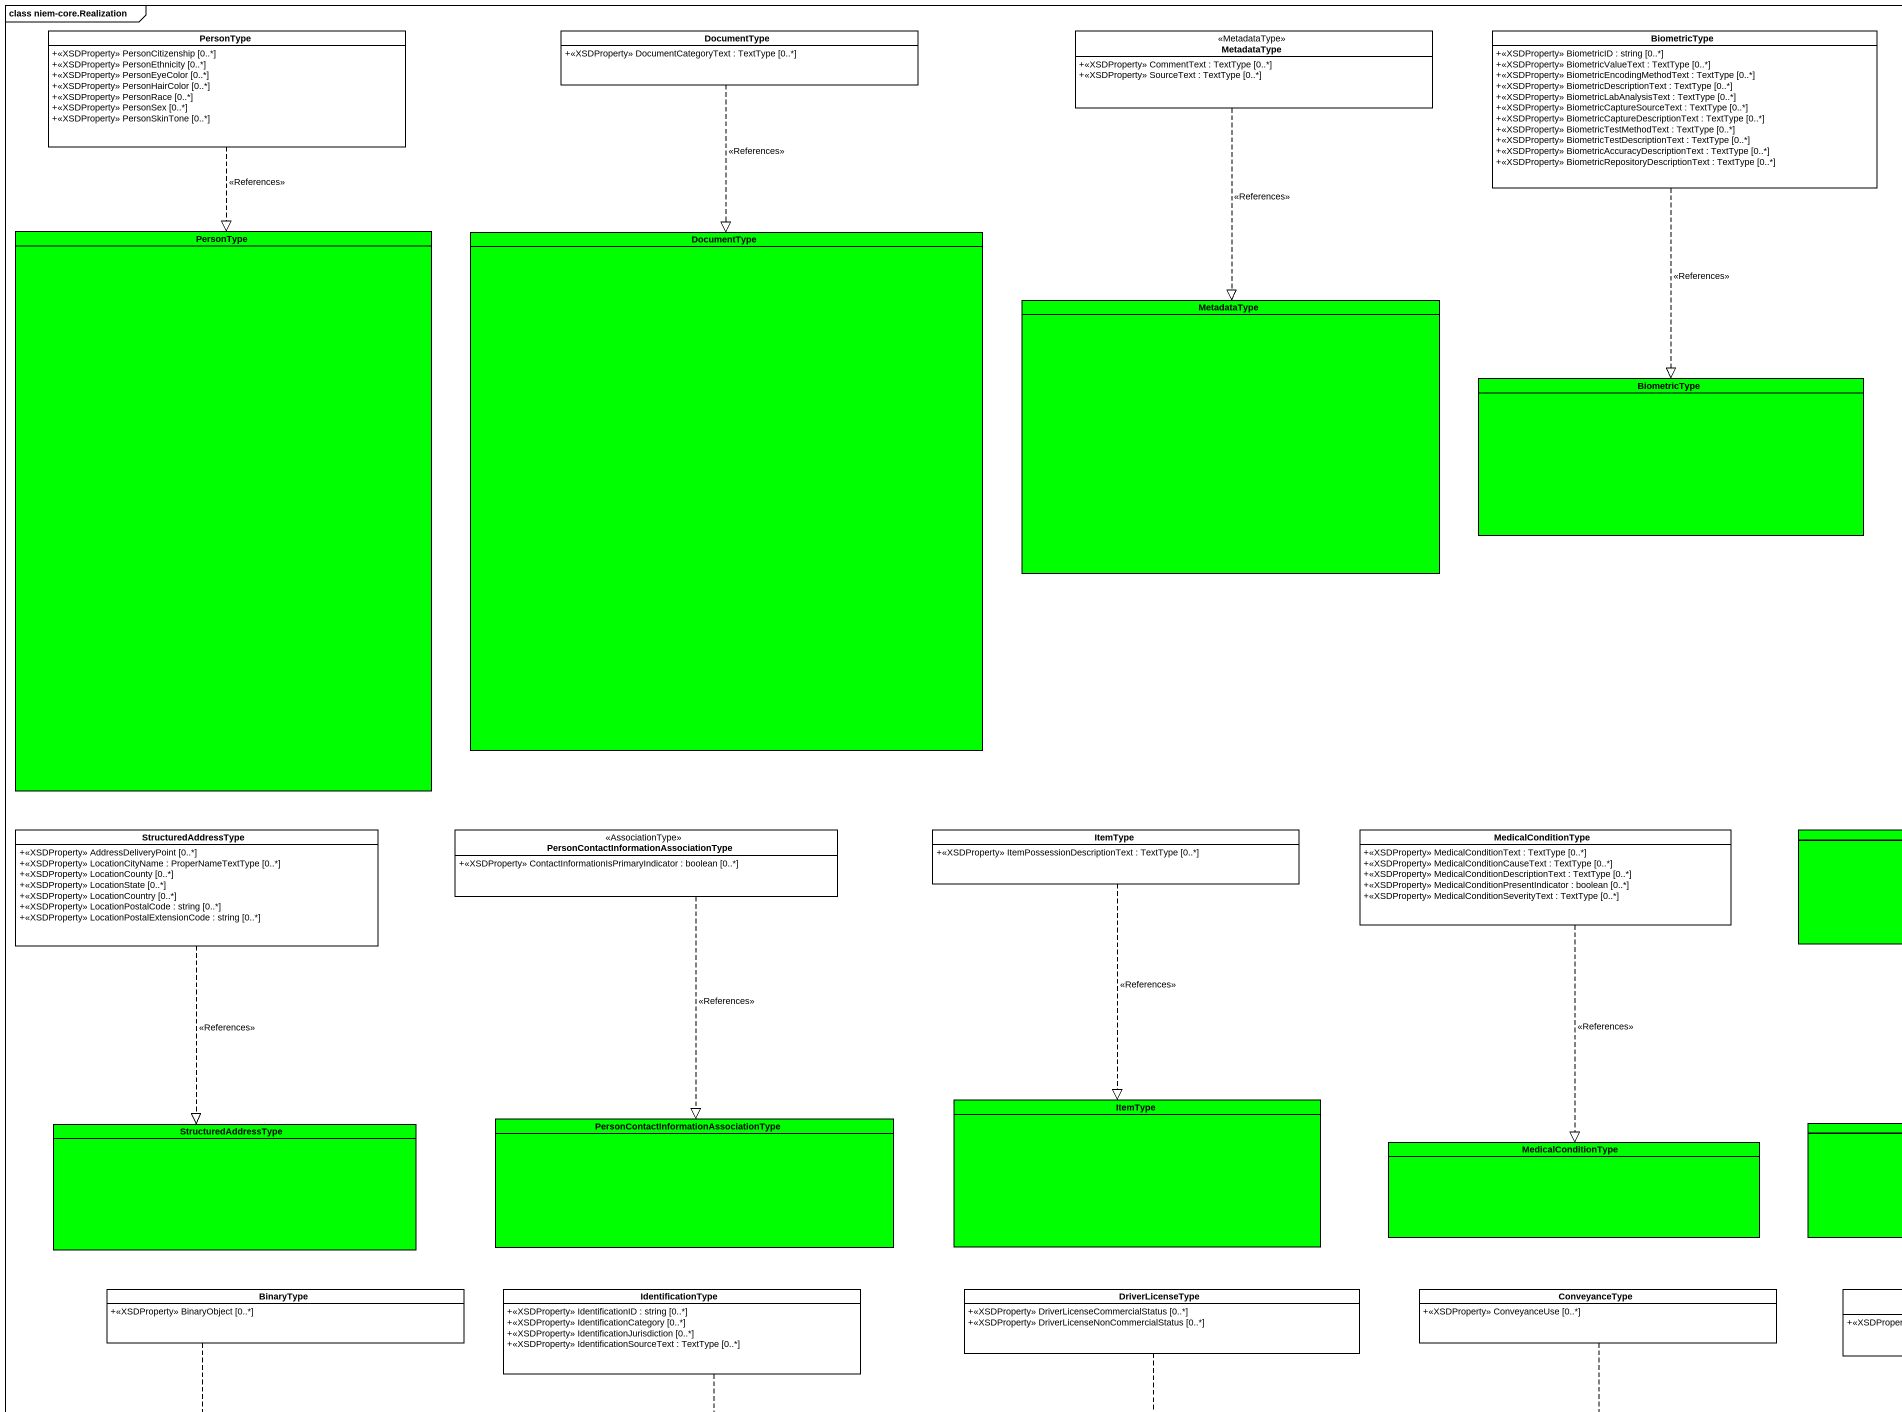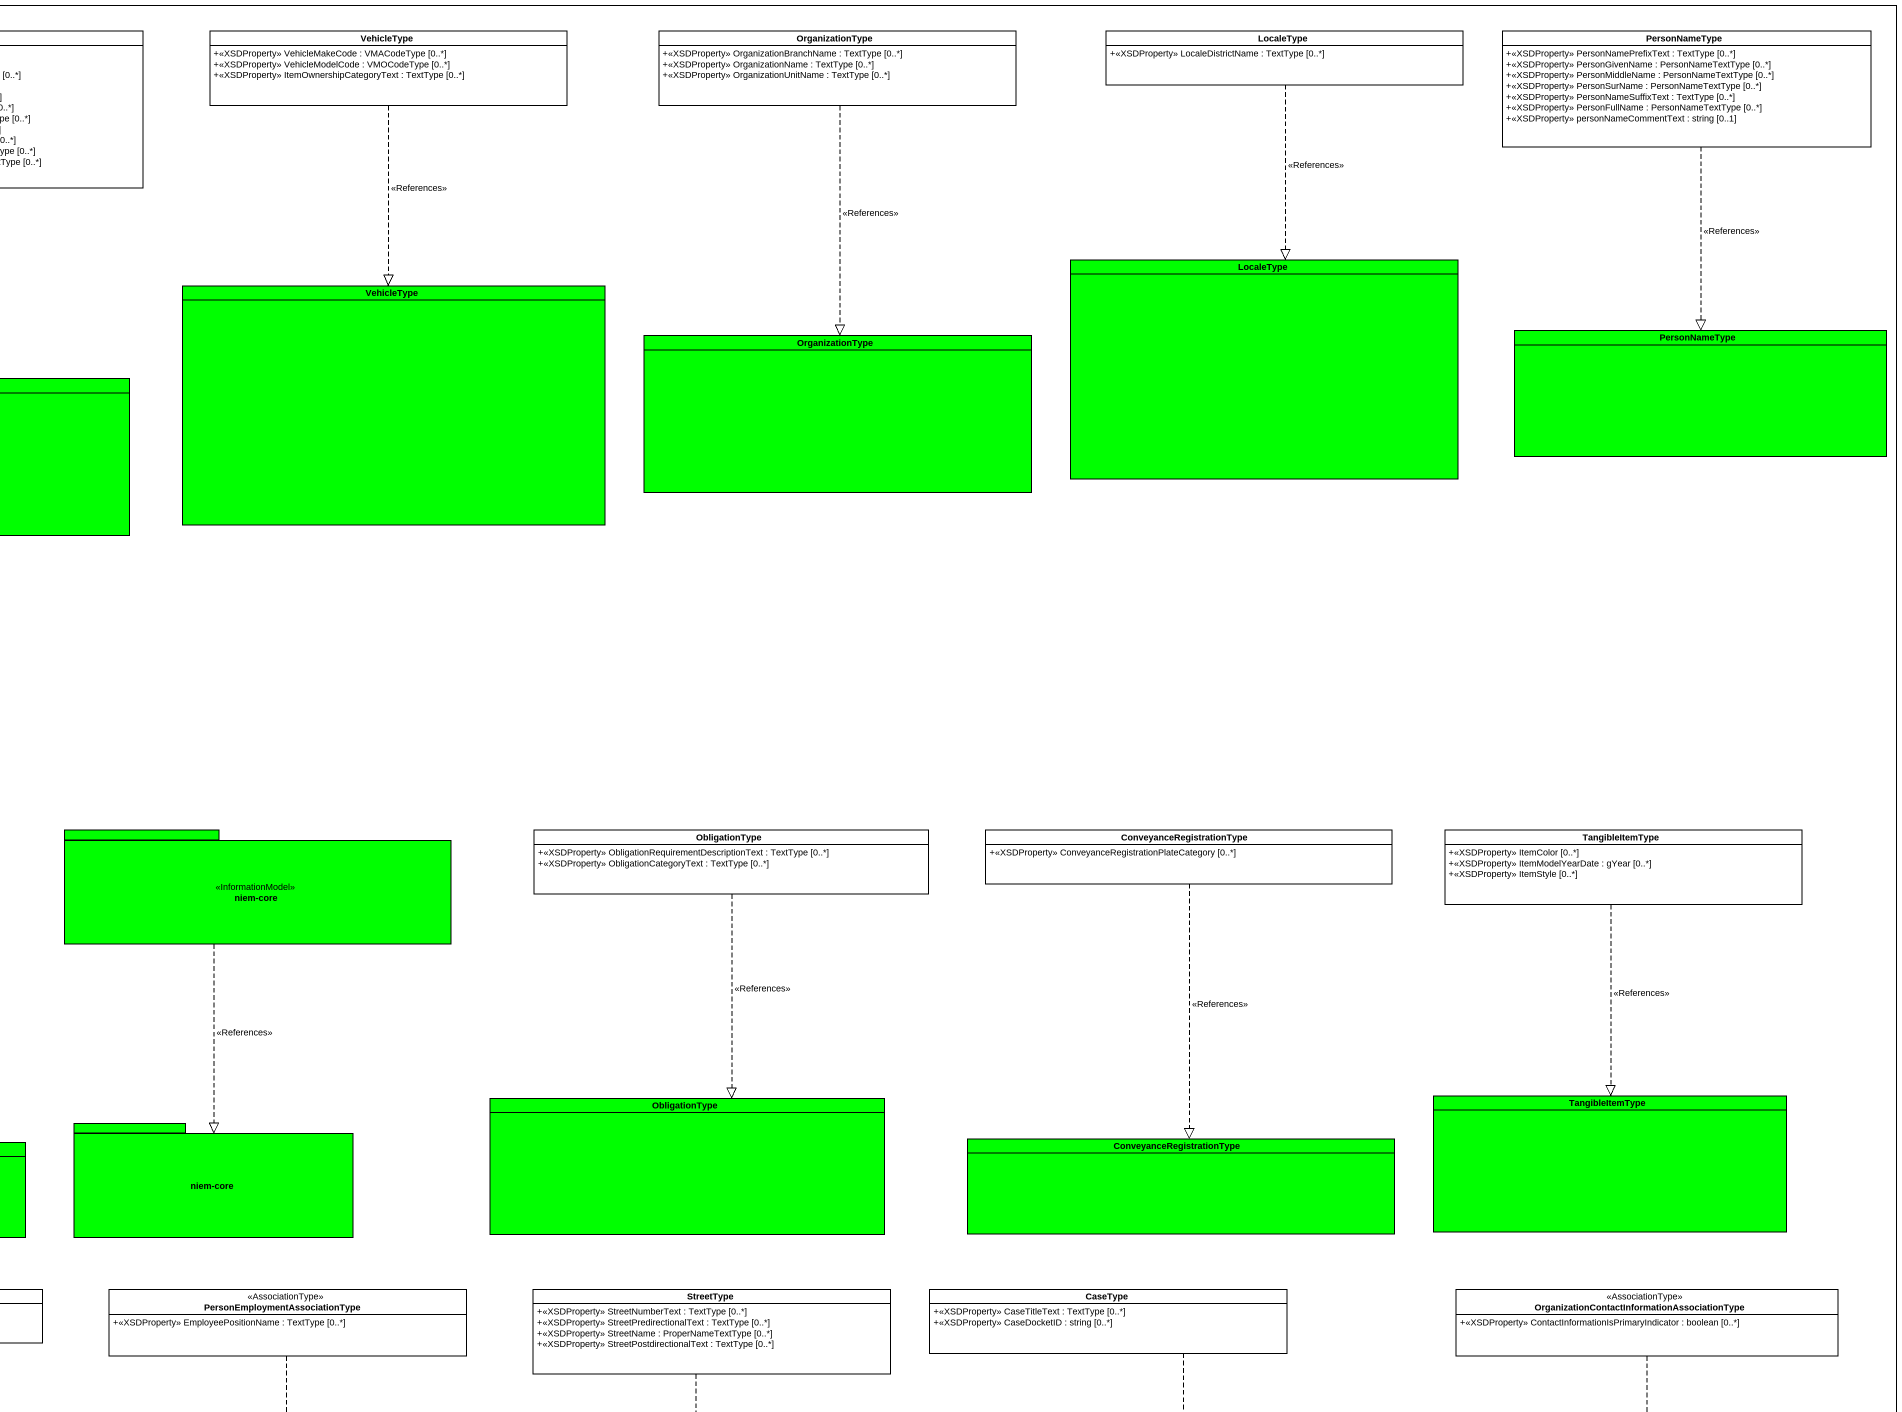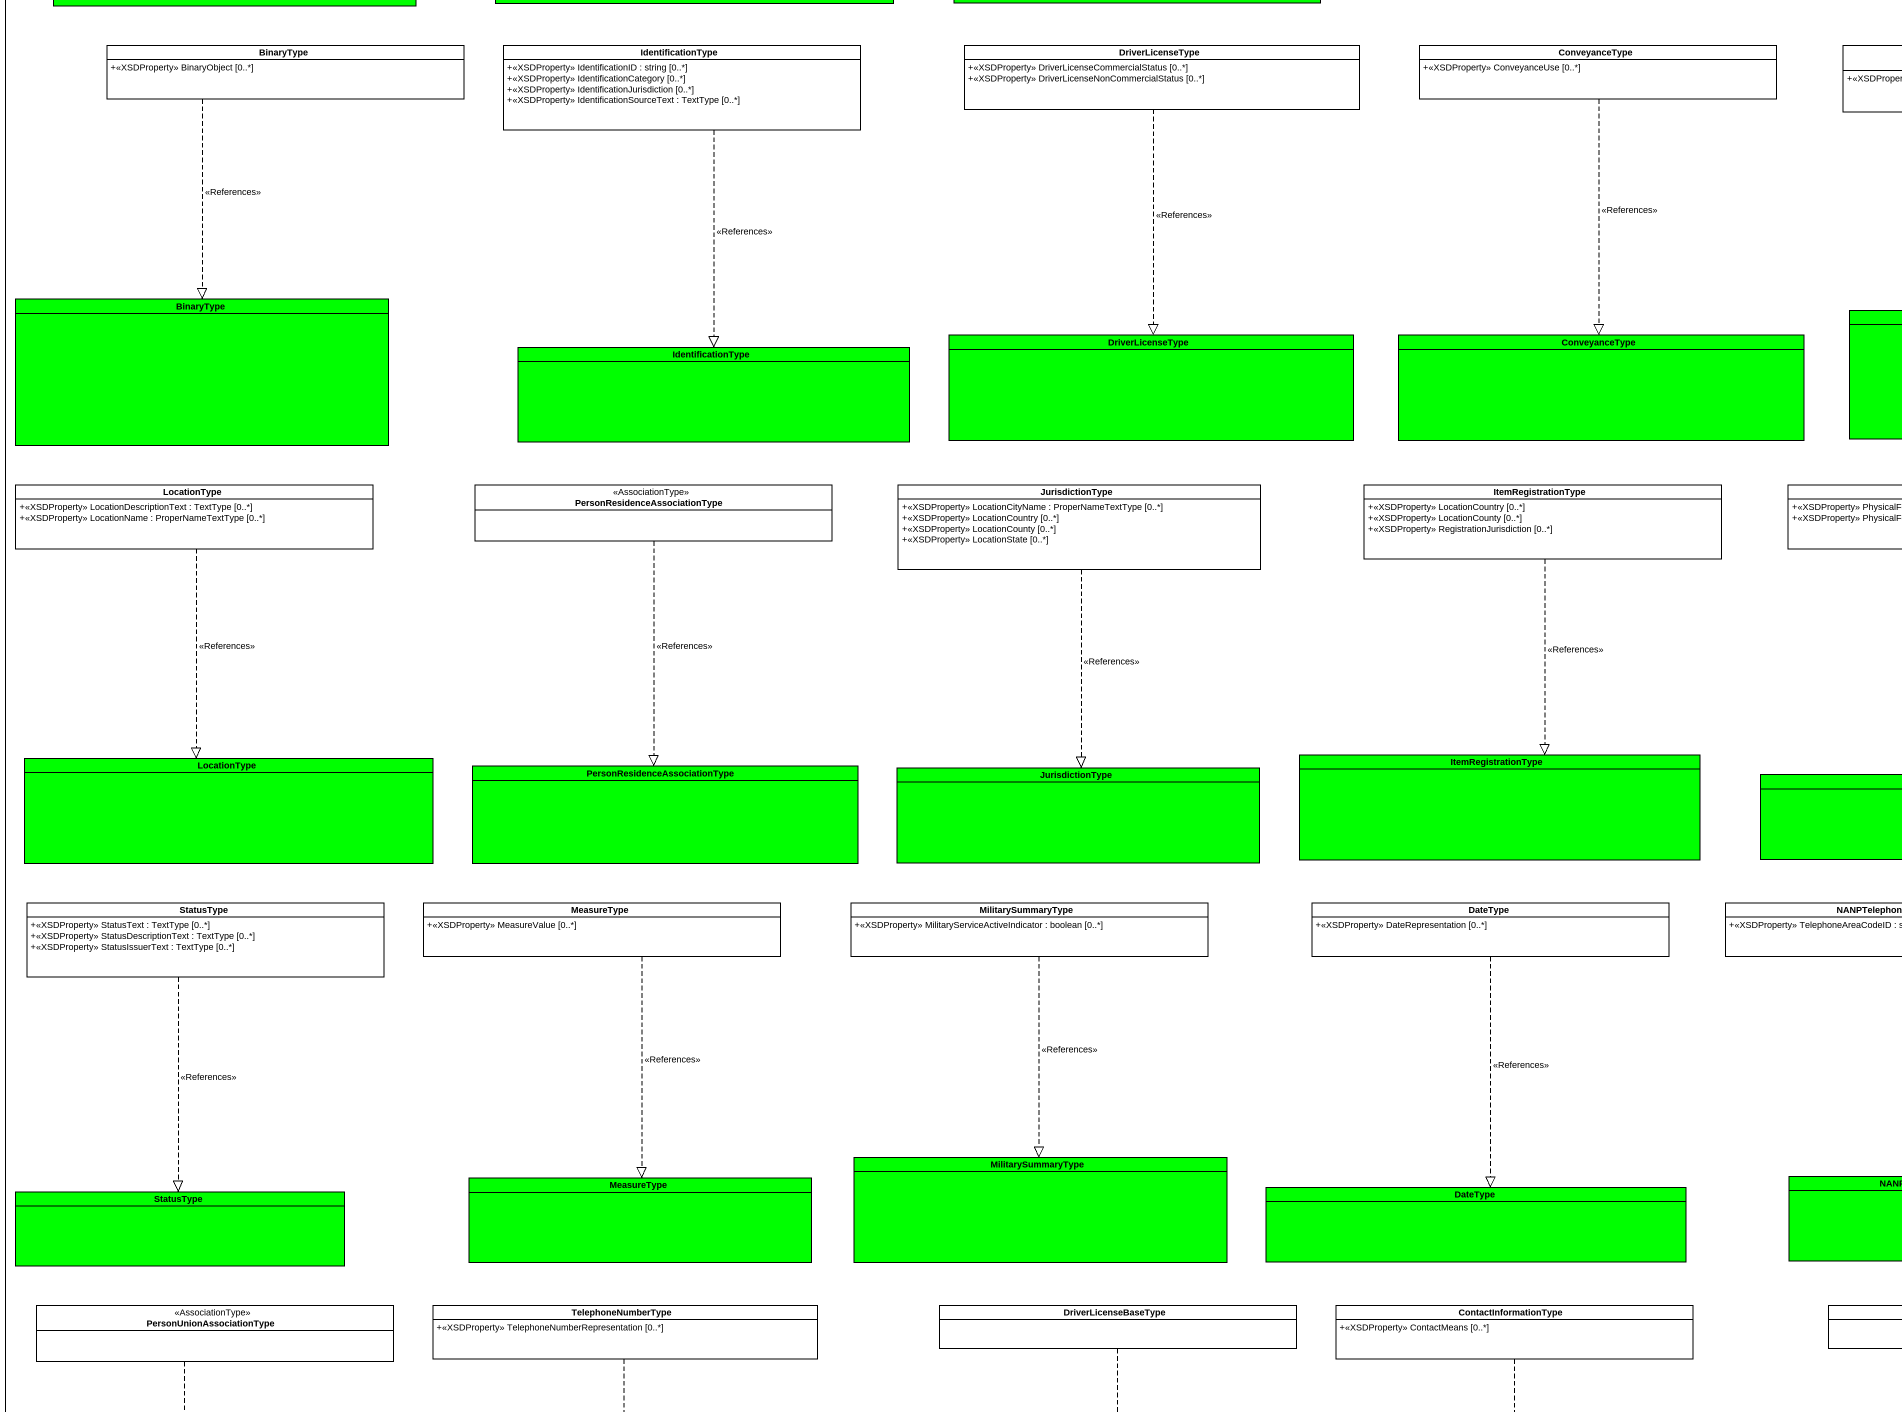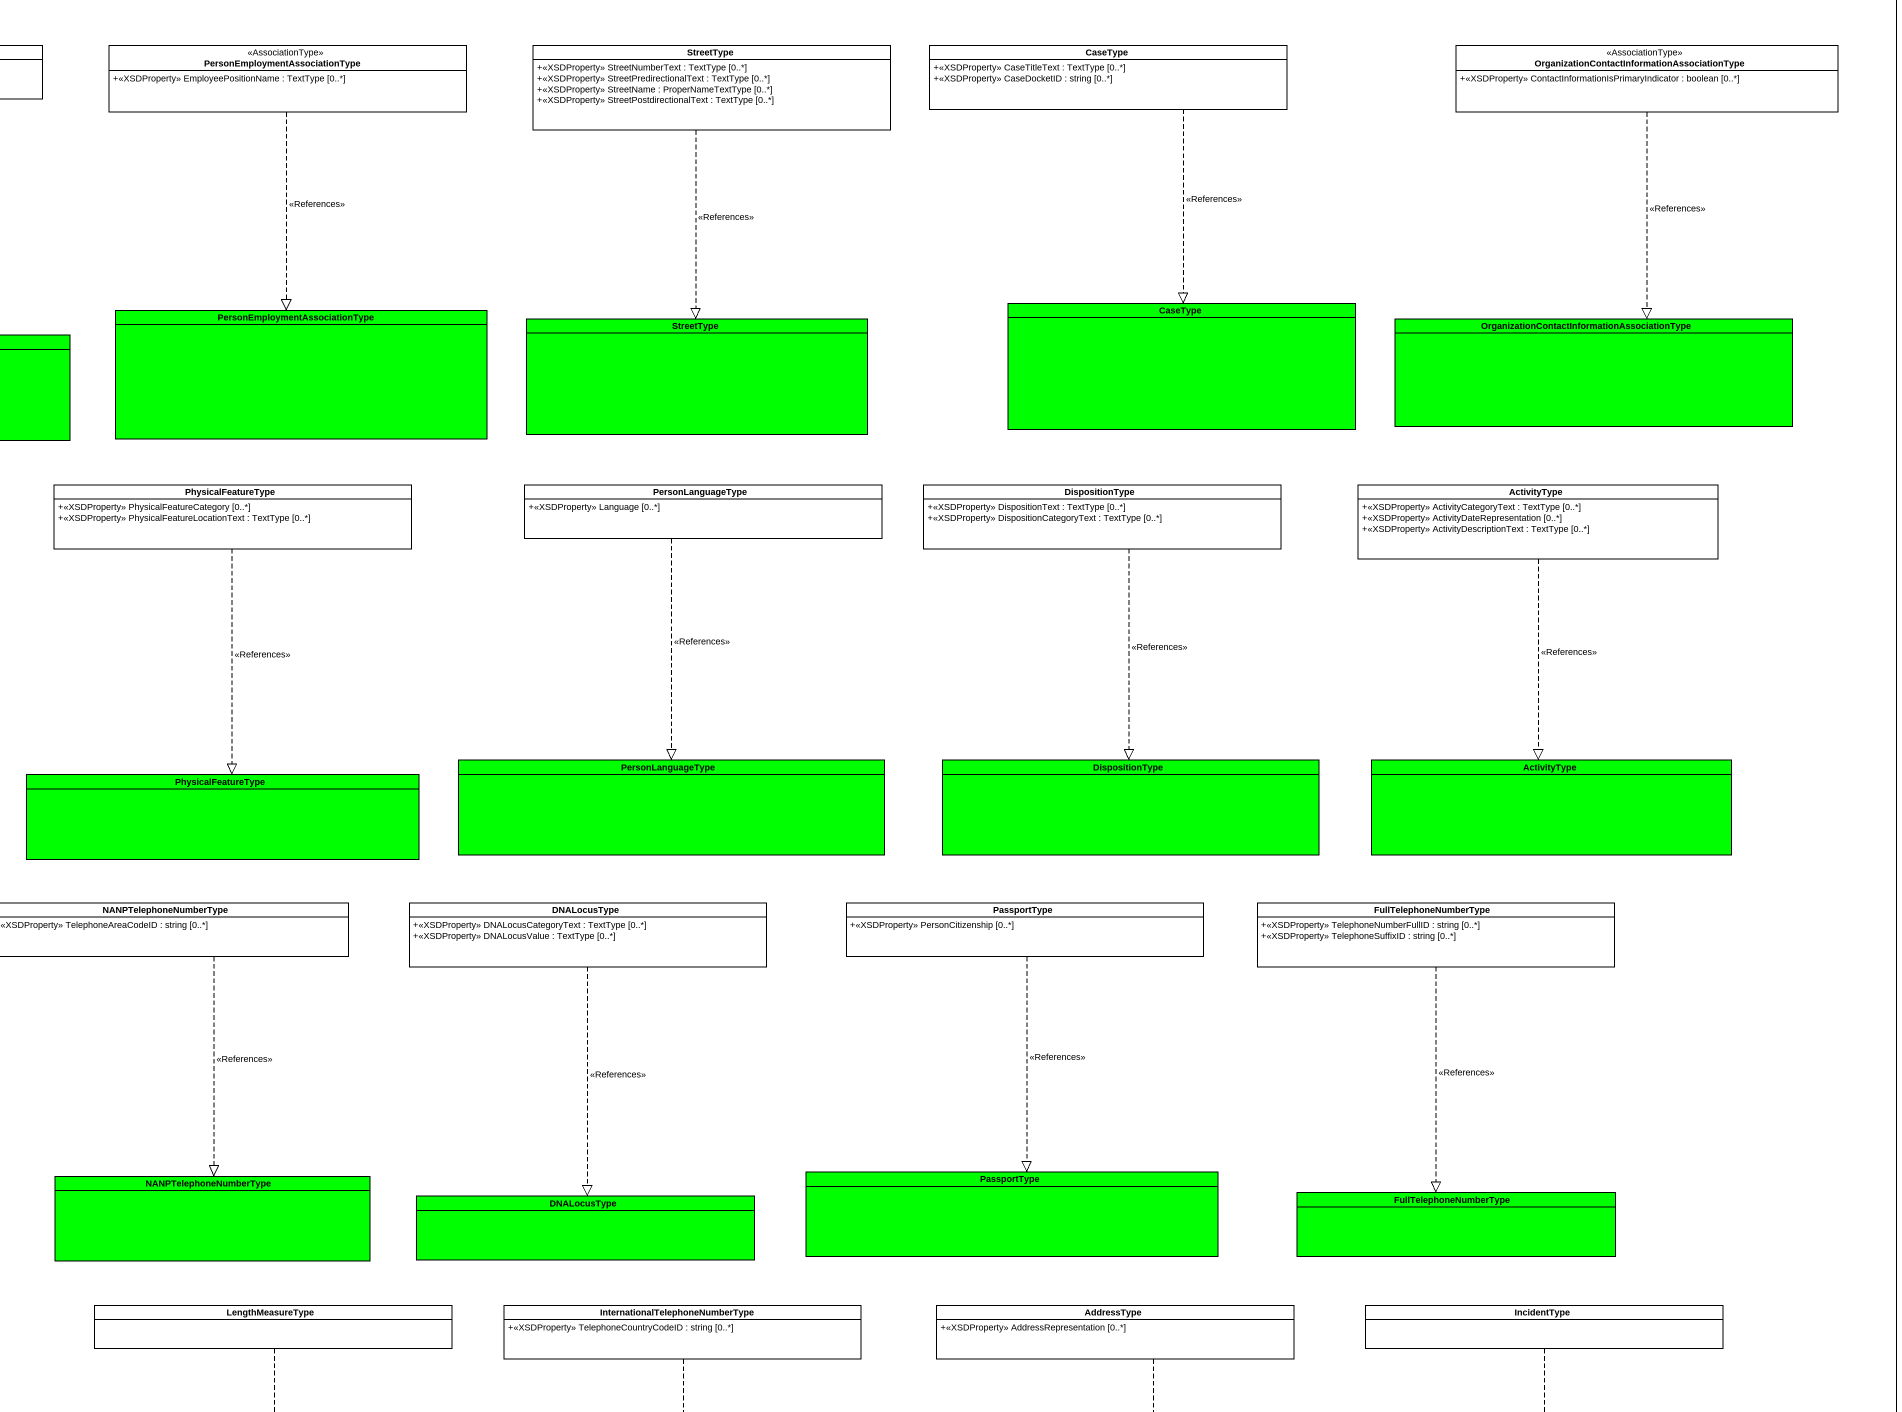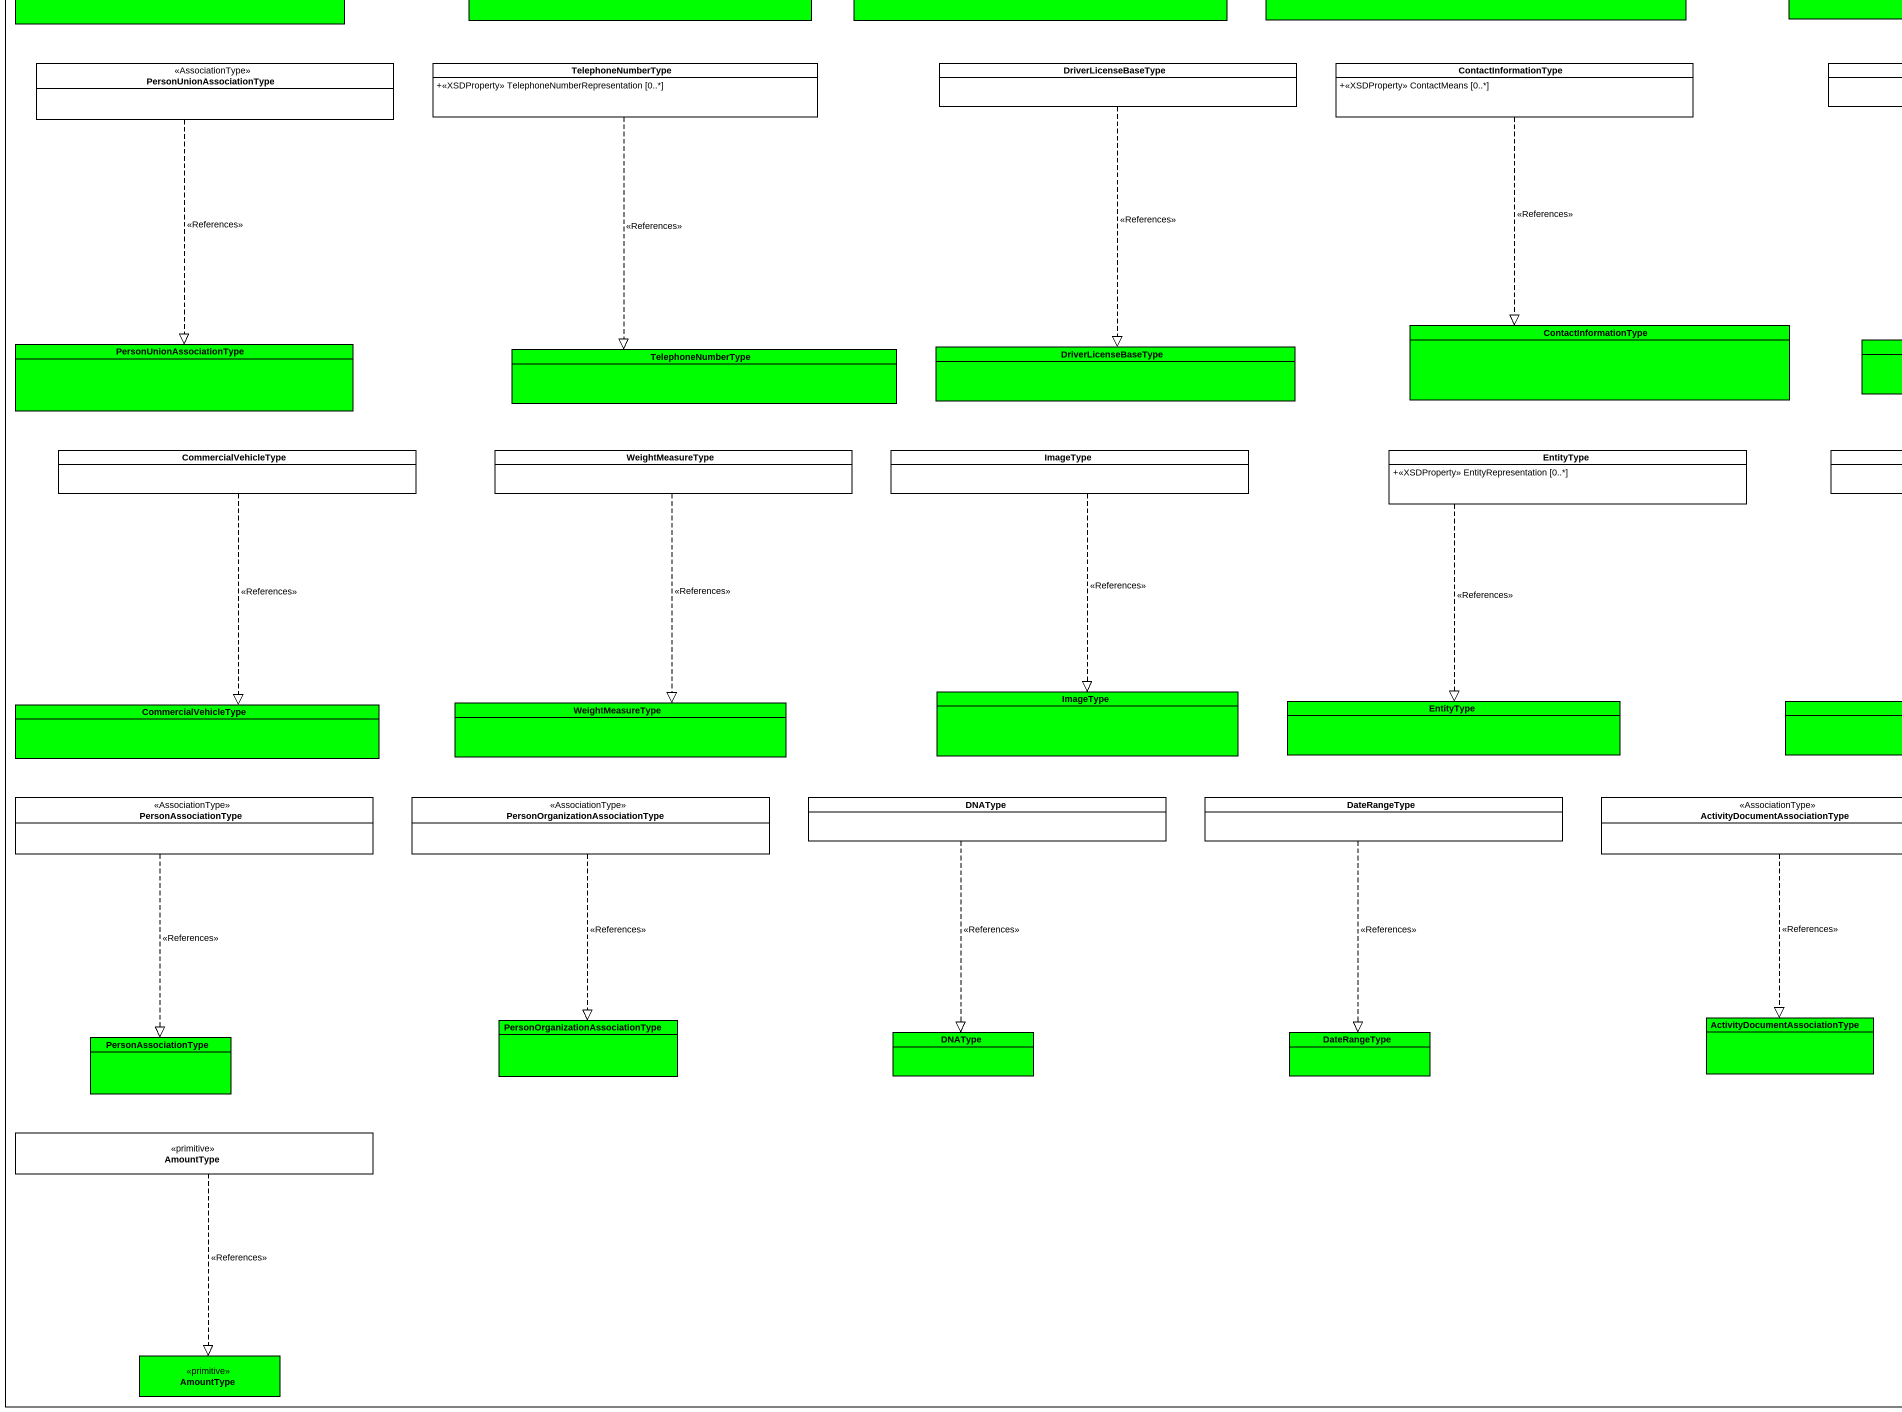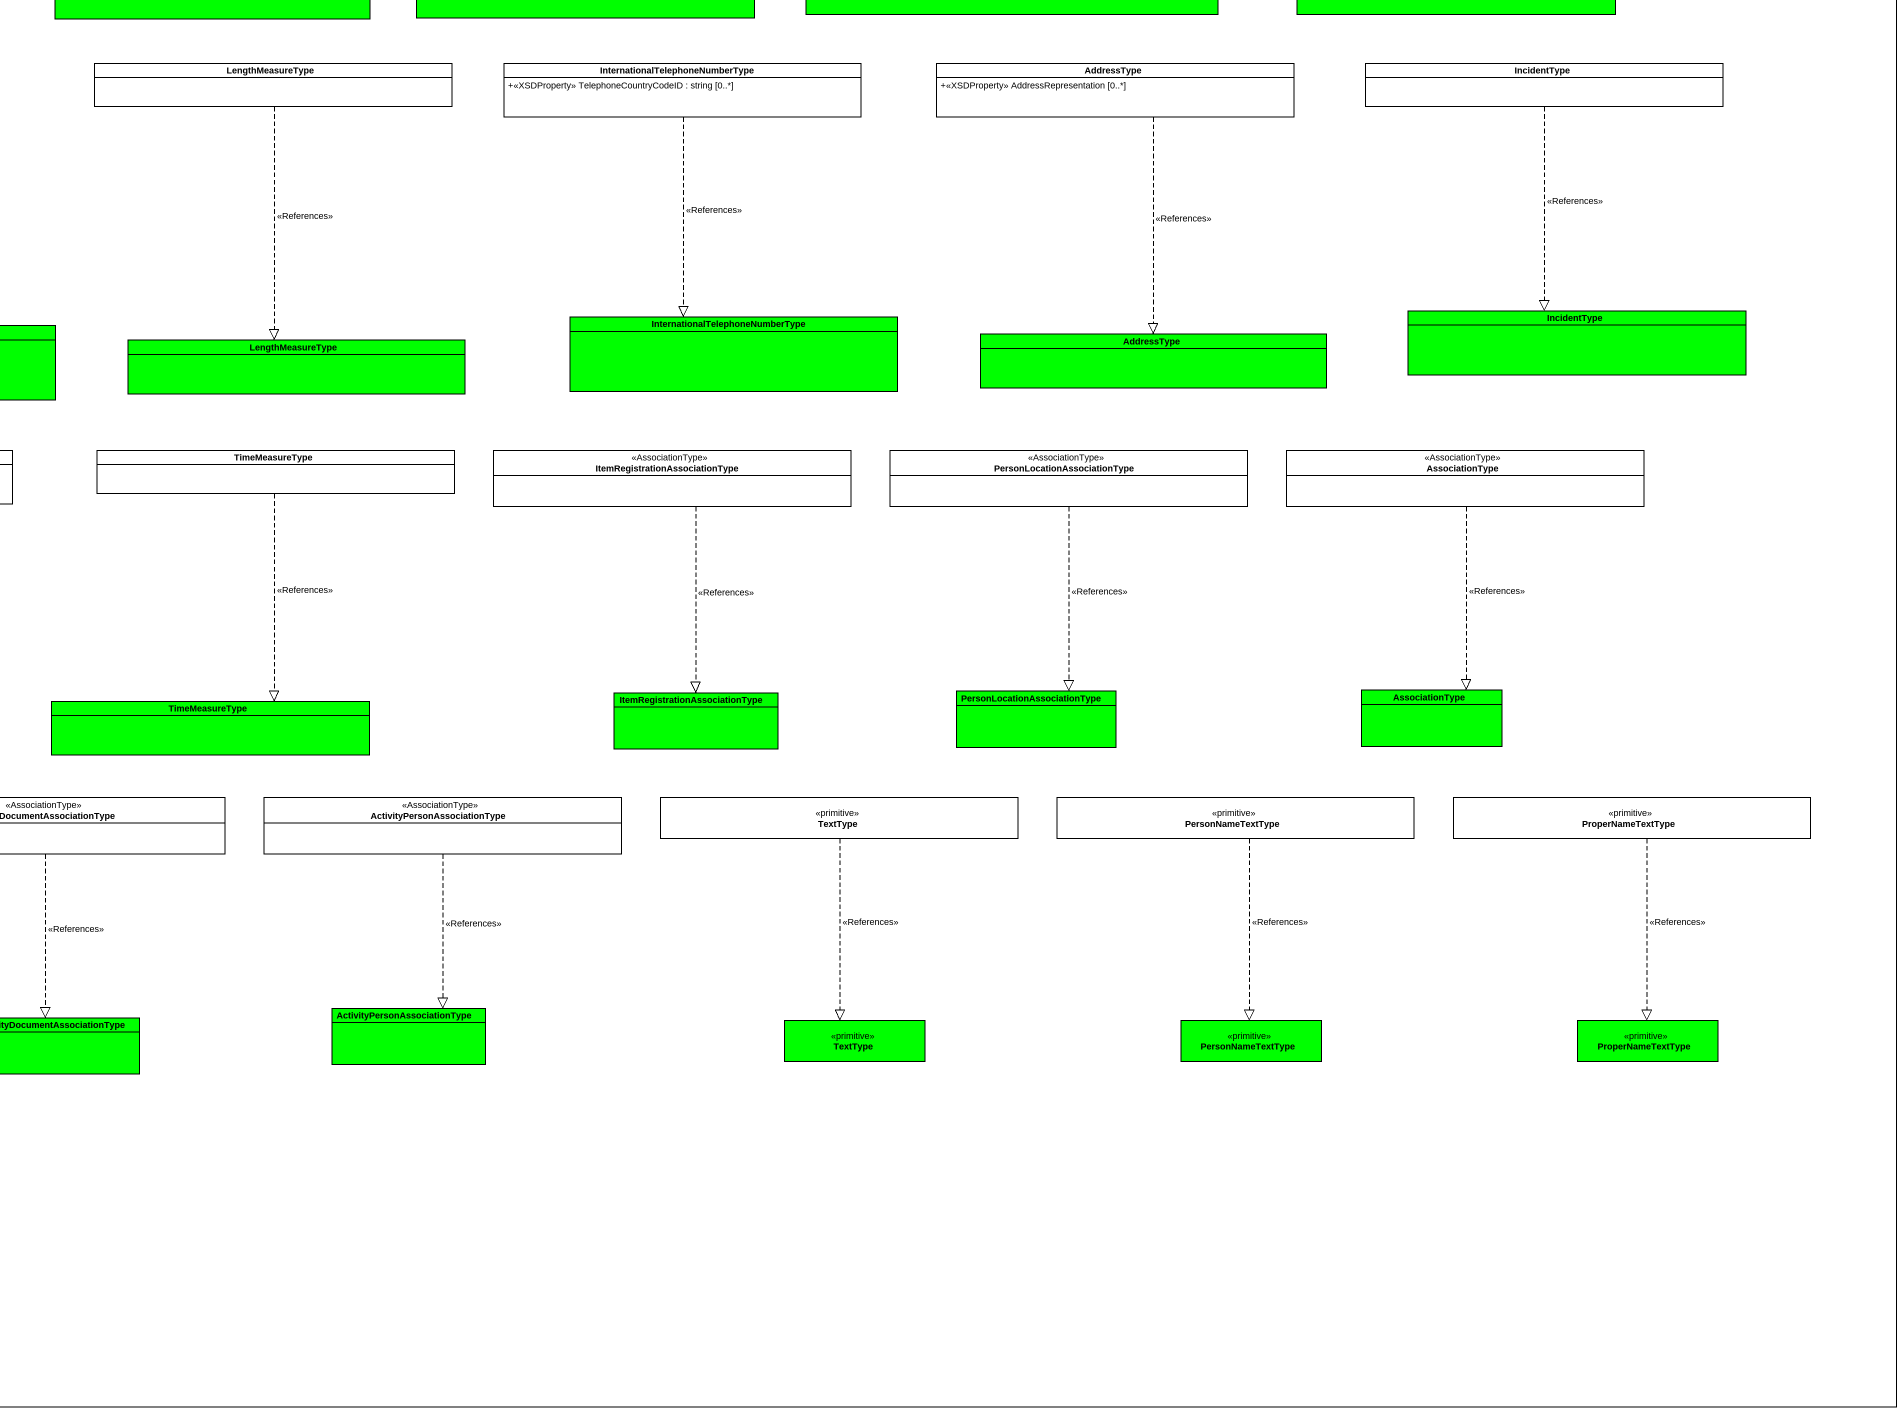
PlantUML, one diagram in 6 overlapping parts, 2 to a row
@startuml
mainframe class niem-core.Realization
hide circle
hide empty members
skinparam classAttributeIconSize 0
class PersonType {
  +<<XSDProperty>> PersonCitizenship [0..*]
  +<<XSDProperty>> PersonEthnicity [0..*]
  +<<XSDProperty>> PersonEyeColor [0..*]
  +<<XSDProperty>> PersonHairColor [0..*]
  +<<XSDProperty>> PersonRace [0..*]
  +<<XSDProperty>> PersonSex [0..*]
  +<<XSDProperty>> PersonSkinTone [0..*]
}
class DocumentType {
  +<<XSDProperty>> DocumentCategoryText : TextType [0..*]
}
class MetadataType <<MetadataType>> {
  +<<XSDProperty>> CommentText : TextType [0..*]
  +<<XSDProperty>> SourceText : TextType [0..*]
}
class BiometricType {
  +<<XSDProperty>> BiometricID : string [0..*]
  +<<XSDProperty>> BiometricValueText : TextType [0..*]
  +<<XSDProperty>> BiometricEncodingMethodText : TextType [0..*]
  +<<XSDProperty>> BiometricDescriptionText : TextType [0..*]
  +<<XSDProperty>> BiometricLabAnalysisText : TextType [0..*]
  +<<XSDProperty>> BiometricCaptureSourceText : TextType [0..*]
  +<<XSDProperty>> BiometricCaptureDescriptionText : TextType [0..*]
  +<<XSDProperty>> BiometricTestMethodText : TextType [0..*]
  +<<XSDProperty>> BiometricTestDescriptionText : TextType [0..*]
  +<<XSDProperty>> BiometricAccuracyDescriptionText : TextType [0..*]
  +<<XSDProperty>> BiometricRepositoryDescriptionText : TextType [0..*]
}
class VehicleType {
  +<<XSDProperty>> VehicleMakeCode : VMACodeType [0..*]
  +<<XSDProperty>> VehicleModelCode : VMOCodeType [0..*]
  +<<XSDProperty>> ItemOwnershipCategoryText : TextType [0..*]
}
class OrganizationType {
  +<<XSDProperty>> OrganizationBranchName : TextType [0..*]
  +<<XSDProperty>> OrganizationName : TextType [0..*]
  +<<XSDProperty>> OrganizationUnitName : TextType [0..*]
}
class LocaleType {
  +<<XSDProperty>> LocaleDistrictName : TextType [0..*]
}
class PersonNameType {
  +<<XSDProperty>> PersonNamePrefixText : TextType [0..*]
  +<<XSDProperty>> PersonGivenName : PersonNameTextType [0..*]
  +<<XSDProperty>> PersonMiddleName : PersonNameTextType [0..*]
  +<<XSDProperty>> PersonSurName : PersonNameTextType [0..*]
  +<<XSDProperty>> PersonNameSuffixText : TextType [0..*]
  +<<XSDProperty>> PersonFullName : PersonNameTextType [0..*]
  +<<XSDProperty>> personNameCommentText : string [0..1]
}
class "PersonType" as PersonType_2 #00FF00
class "DocumentType" as DocumentType_2 #00FF00
class "LocaleType" as LocaleType_2 #00FF00
class "MetadataType" as MetadataType_2 #00FF00
class "VehicleType" as VehicleType_2 #00FF00
class "OrganizationType" as OrganizationType_2 #00FF00
class "PersonNameType" as PersonNameType_2 #00FF00
class "BiometricType" as BiometricType_2 #00FF00
class StructuredAddressType {
  +<<XSDProperty>> AddressDeliveryPoint [0..*]
  +<<XSDProperty>> LocationCityName : ProperNameTextType [0..*]
  +<<XSDProperty>> LocationCounty [0..*]
  +<<XSDProperty>> LocationState [0..*]
  +<<XSDProperty>> LocationCountry [0..*]
  +<<XSDProperty>> LocationPostalCode : string [0..*]
  +<<XSDProperty>> LocationPostalExtensionCode : string [0..*]
}
class "PersonContactInformationAssociationType" as PersonContactInformationAsso <<AssociationType>> {
  +<<XSDProperty>> ContactInformationIsPrimaryIndicator : boolean [0..*]
}
class ItemType {
  +<<XSDProperty>> ItemPossessionDescriptionText : TextType [0..*]
}
class MedicalConditionType {
  +<<XSDProperty>> MedicalConditionText : TextType [0..*]
  +<<XSDProperty>> MedicalConditionCauseText : TextType [0..*]
  +<<XSDProperty>> MedicalConditionDescriptionText : TextType [0..*]
  +<<XSDProperty>> MedicalConditionPresentIndicator : boolean [0..*]
  +<<XSDProperty>> MedicalConditionSeverityText : TextType [0..*]
}
package "niem-core" as niem_core <<InformationModel>> #00FF00 {
}
class ObligationType {
  +<<XSDProperty>> ObligationRequirementDescriptionText : TextType [0..*]
  +<<XSDProperty>> ObligationCategoryText : TextType [0..*]
}
class ConveyanceRegistrationType {
  +<<XSDProperty>> ConveyanceRegistrationPlateCategory [0..*]
}
class TangibleItemType {
  +<<XSDProperty>> ItemColor [0..*]
  +<<XSDProperty>> ItemModelYearDate : gYear [0..*]
  +<<XSDProperty>> ItemStyle [0..*]
}
class "StructuredAddressType" as StructuredAddressType_2 #00FF00
class "PersonContactInformationAssociationType" as PersonContactInformationAsso_2 #00FF00
class "ItemType" as ItemType_2 #00FF00
package "niem-core" as niem_core_2 #00FF00 {
}
class "ObligationType" as ObligationType_2 #00FF00
class "TangibleItemType" as TangibleItemType_2 #00FF00
class "MedicalConditionType" as MedicalConditionType_2 #00FF00
class "ConveyanceRegistrationType" as ConveyanceRegistrationType_2 #00FF00
class BinaryType {
  +<<XSDProperty>> BinaryObject [0..*]
}
class IdentificationType {
  +<<XSDProperty>> IdentificationID : string [0..*]
  +<<XSDProperty>> IdentificationCategory [0..*]
  +<<XSDProperty>> IdentificationJurisdiction [0..*]
  +<<XSDProperty>> IdentificationSourceText : TextType [0..*]
}
class DriverLicenseType {
  +<<XSDProperty>> DriverLicenseCommercialStatus [0..*]
  +<<XSDProperty>> DriverLicenseNonCommercialStatus [0..*]
}
class ConveyanceType {
  +<<XSDProperty>> ConveyanceUse [0..*]
}
class "PersonEmploymentAssociationType" as PersonEmploymentAssociationT <<AssociationType>> {
  +<<XSDProperty>> EmployeePositionName : TextType [0..*]
}
class StreetType {
  +<<XSDProperty>> StreetNumberText : TextType [0..*]
  +<<XSDProperty>> StreetPredirectionalText : TextType [0..*]
  +<<XSDProperty>> StreetName : ProperNameTextType [0..*]
  +<<XSDProperty>> StreetPostdirectionalText : TextType [0..*]
}
class CaseType {
  +<<XSDProperty>> CaseTitleText : TextType [0..*]
  +<<XSDProperty>> CaseDocketID : string [0..*]
}
class "OrganizationContactInformationAssociationType" as OrganizationContactInformati <<AssociationType>> {
  +<<XSDProperty>> ContactInformationIsPrimaryIndicator : boolean [0..*]
}
class "BinaryType" as BinaryType_2 #00FF00
class "PersonEmploymentAssociationType" as PersonEmploymentAssociationT_2 #00FF00
class "CaseType" as CaseType_2 #00FF00
class "IdentificationType" as IdentificationType_2 #00FF00
class "DriverLicenseType" as DriverLicenseType_2 #00FF00
class "ConveyanceType" as ConveyanceType_2 #00FF00
class "StreetType" as StreetType_2 #00FF00
class "OrganizationContactInformationAssociationType" as OrganizationContactInformati_2 #00FF00
class LocationType {
  +<<XSDProperty>> LocationDescriptionText : TextType [0..*]
  +<<XSDProperty>> LocationName : ProperNameTextType [0..*]
}
class "PersonResidenceAssociationType" as PersonResidenceAssociationTy <<AssociationType>>
class JurisdictionType {
  +<<XSDProperty>> LocationCityName : ProperNameTextType [0..*]
  +<<XSDProperty>> LocationCountry [0..*]
  +<<XSDProperty>> LocationCounty [0..*]
  +<<XSDProperty>> LocationState [0..*]
}
class ItemRegistrationType {
  +<<XSDProperty>> LocationCountry [0..*]
  +<<XSDProperty>> LocationCounty [0..*]
  +<<XSDProperty>> RegistrationJurisdiction [0..*]
}
class PhysicalFeatureType {
  +<<XSDProperty>> PhysicalFeatureCategory [0..*]
  +<<XSDProperty>> PhysicalFeatureLocationText : TextType [0..*]
}
class PersonLanguageType {
  +<<XSDProperty>> Language [0..*]
}
class DispositionType {
  +<<XSDProperty>> DispositionText : TextType [0..*]
  +<<XSDProperty>> DispositionCategoryText : TextType [0..*]
}
class ActivityType {
  +<<XSDProperty>> ActivityCategoryText : TextType [0..*]
  +<<XSDProperty>> ActivityDateRepresentation [0..*]
  +<<XSDProperty>> ActivityDescriptionText : TextType [0..*]
}
class "LocationType" as LocationType_2 #00FF00
class "PersonResidenceAssociationType" as PersonResidenceAssociationTy_2 #00FF00
class "JurisdictionType" as JurisdictionType_2 #00FF00
class "ItemRegistrationType" as ItemRegistrationType_2 #00FF00
class "PhysicalFeatureType" as PhysicalFeatureType_2 #00FF00
class "PersonLanguageType" as PersonLanguageType_2 #00FF00
class "DispositionType" as DispositionType_2 #00FF00
class "ActivityType" as ActivityType_2 #00FF00
class StatusType {
  +<<XSDProperty>> StatusText : TextType [0..*]
  +<<XSDProperty>> StatusDescriptionText : TextType [0..*]
  +<<XSDProperty>> StatusIssuerText : TextType [0..*]
}
class MeasureType {
  +<<XSDProperty>> MeasureValue [0..*]
}
class MilitarySummaryType {
  +<<XSDProperty>> MilitaryServiceActiveIndicator : boolean [0..*]
}
class DateType {
  +<<XSDProperty>> DateRepresentation [0..*]
}
class NANPTelephoneNumberType {
  +<<XSDProperty>> TelephoneAreaCodeID : string [0..*]
}
class DNALocusType {
  +<<XSDProperty>> DNALocusCategoryText : TextType [0..*]
  +<<XSDProperty>> DNALocusValue : TextType [0..*]
}
class PassportType {
  +<<XSDProperty>> PersonCitizenship [0..*]
}
class FullTelephoneNumberType {
  +<<XSDProperty>> TelephoneNumberFullID : string [0..*]
  +<<XSDProperty>> TelephoneSuffixID : string [0..*]
}
class "MilitarySummaryType" as MilitarySummaryType_2 #00FF00
class "StatusType" as StatusType_2 #00FF00
class "MeasureType" as MeasureType_2 #00FF00
class "DateType" as DateType_2 #00FF00
class "NANPTelephoneNumberType" as NANPTelephoneNumberType_2 #00FF00
class "DNALocusType" as DNALocusType_2 #00FF00
class "PassportType" as PassportType_2 #00FF00
class "FullTelephoneNumberType" as FullTelephoneNumberType_2 #00FF00
class PersonUnionAssociationType <<AssociationType>>
class TelephoneNumberType {
  +<<XSDProperty>> TelephoneNumberRepresentation [0..*]
}
class DriverLicenseBaseType
class ContactInformationType {
  +<<XSDProperty>> ContactMeans [0..*]
}
class LengthMeasureType
class "InternationalTelephoneNumberType" as InternationalTelephoneNumber {
  +<<XSDProperty>> TelephoneCountryCodeID : string [0..*]
}
class AddressType {
  +<<XSDProperty>> AddressRepresentation [0..*]
}
class IncidentType
class "IncidentType" as IncidentType_2 #00FF00
class "PersonUnionAssociationType" as PersonUnionAssociationType_2 #00FF00
class "TelephoneNumberType" as TelephoneNumberType_2 #00FF00
class "DriverLicenseBaseType" as DriverLicenseBaseType_2 #00FF00
class "ContactInformationType" as ContactInformationType_2 #00FF00
class "LengthMeasureType" as LengthMeasureType_2 #00FF00
class "InternationalTelephoneNumberType" as InternationalTelephoneNumber_2 #00FF00
class "AddressType" as AddressType_2 #00FF00
class CommercialVehicleType
class WeightMeasureType
class ImageType
class EntityType {
  +<<XSDProperty>> EntityRepresentation [0..*]
}
class TimeMeasureType
class "ItemRegistrationAssociationType" as ItemRegistrationAssociationT <<AssociationType>>
class "PersonLocationAssociationType" as PersonLocationAssociationTyp <<AssociationType>>
class AssociationType <<AssociationType>>
class "ImageType" as ImageType_2 #00FF00
class "ItemRegistrationAssociationType" as ItemRegistrationAssociationT_2 #00FF00
class "PersonLocationAssociationType" as PersonLocationAssociationTyp_2 #00FF00
class "AssociationType" as AssociationType_2 #00FF00
class "CommercialVehicleType" as CommercialVehicleType_2 #00FF00
class "WeightMeasureType" as WeightMeasureType_2 #00FF00
class "EntityType" as EntityType_2 #00FF00
class "TimeMeasureType" as TimeMeasureType_2 #00FF00
class PersonAssociationType <<AssociationType>>
class "PersonOrganizationAssociationType" as PersonOrganizationAssociatio <<AssociationType>>
class DNAType
class DateRangeType
class "ActivityDocumentAssociationType" as ActivityDocumentAssociationT <<AssociationType>>
class "ActivityPersonAssociationType" as ActivityPersonAssociationTyp <<AssociationType>>
class TextType <<primitive>>
class PersonNameTextType <<primitive>>
class ProperNameTextType <<primitive>>
class "PersonAssociationType" as PersonAssociationType_2 #00FF00
class "PersonOrganizationAssociationType" as PersonOrganizationAssociatio_2 #00FF00
class "DNAType" as DNAType_2 #00FF00
class "DateRangeType" as DateRangeType_2 #00FF00
class "ActivityDocumentAssociationType" as ActivityDocumentAssociationT_2 #00FF00
class "ActivityPersonAssociationType" as ActivityPersonAssociationTyp_2 #00FF00
class "TextType" as TextType_2 <<primitive>> #00FF00
class "PersonNameTextType" as PersonNameTextType_2 <<primitive>> #00FF00
class "ProperNameTextType" as ProperNameTextType_2 <<primitive>> #00FF00
class AmountType <<primitive>>
class "AmountType" as AmountType_2 <<primitive>> #00FF00
PersonType ..|> PersonType_2 : <<References>>
DocumentType ..|> DocumentType_2 : <<References>>
MetadataType ..|> MetadataType_2 : <<References>>
BiometricType ..|> BiometricType_2 : <<References>>
VehicleType ..|> VehicleType_2 : <<References>>
OrganizationType ..|> OrganizationType_2 : <<References>>
LocaleType ..|> LocaleType_2 : <<References>>
PersonNameType ..|> PersonNameType_2 : <<References>>
StructuredAddressType ..|> StructuredAddressType_2 : <<References>>
PersonContactInformationAsso ..|> PersonContactInformationAsso_2 : <<References>>
ItemType ..|> ItemType_2 : <<References>>
MedicalConditionType ..|> MedicalConditionType_2 : <<References>>
niem_core ..|> niem_core_2 : <<References>>
ObligationType ..|> ObligationType_2 : <<References>>
ConveyanceRegistrationType ..|> ConveyanceRegistrationType_2 : <<References>>
TangibleItemType ..|> TangibleItemType_2 : <<References>>
BinaryType ..|> BinaryType_2 : <<References>>
IdentificationType ..|> IdentificationType_2 : <<References>>
DriverLicenseType ..|> DriverLicenseType_2 : <<References>>
ConveyanceType ..|> ConveyanceType_2 : <<References>>
PersonEmploymentAssociationT ..|> PersonEmploymentAssociationT_2 : <<References>>
StreetType ..|> StreetType_2 : <<References>>
CaseType ..|> CaseType_2 : <<References>>
OrganizationContactInformati ..|> OrganizationContactInformati_2 : <<References>>
LocationType ..|> LocationType_2 : <<References>>
PersonResidenceAssociationTy ..|> PersonResidenceAssociationTy_2 : <<References>>
JurisdictionType ..|> JurisdictionType_2 : <<References>>
ItemRegistrationType ..|> ItemRegistrationType_2 : <<References>>
PhysicalFeatureType ..|> PhysicalFeatureType_2 : <<References>>
PersonLanguageType ..|> PersonLanguageType_2 : <<References>>
DispositionType ..|> DispositionType_2 : <<References>>
ActivityType ..|> ActivityType_2 : <<References>>
StatusType ..|> StatusType_2 : <<References>>
MeasureType ..|> MeasureType_2 : <<References>>
MilitarySummaryType ..|> MilitarySummaryType_2 : <<References>>
DateType ..|> DateType_2 : <<References>>
NANPTelephoneNumberType ..|> NANPTelephoneNumberType_2 : <<References>>
DNALocusType ..|> DNALocusType_2 : <<References>>
PassportType ..|> PassportType_2 : <<References>>
FullTelephoneNumberType ..|> FullTelephoneNumberType_2 : <<References>>
PersonUnionAssociationType ..|> PersonUnionAssociationType_2 : <<References>>
TelephoneNumberType ..|> TelephoneNumberType_2 : <<References>>
DriverLicenseBaseType ..|> DriverLicenseBaseType_2 : <<References>>
ContactInformationType ..|> ContactInformationType_2 : <<References>>
LengthMeasureType ..|> LengthMeasureType_2 : <<References>>
InternationalTelephoneNumber ..|> InternationalTelephoneNumber_2 : <<References>>
AddressType ..|> AddressType_2 : <<References>>
IncidentType ..|> IncidentType_2 : <<References>>
CommercialVehicleType ..|> CommercialVehicleType_2 : <<References>>
WeightMeasureType ..|> WeightMeasureType_2 : <<References>>
ImageType ..|> ImageType_2 : <<References>>
EntityType ..|> EntityType_2 : <<References>>
TimeMeasureType ..|> TimeMeasureType_2 : <<References>>
ItemRegistrationAssociationT ..|> ItemRegistrationAssociationT_2 : <<References>>
PersonLocationAssociationTyp ..|> PersonLocationAssociationTyp_2 : <<References>>
AssociationType ..|> AssociationType_2 : <<References>>
PersonAssociationType ..|> PersonAssociationType_2 : <<References>>
PersonOrganizationAssociatio ..|> PersonOrganizationAssociatio_2 : <<References>>
DNAType ..|> DNAType_2 : <<References>>
DateRangeType ..|> DateRangeType_2 : <<References>>
ActivityDocumentAssociationT ..|> ActivityDocumentAssociationT_2 : <<References>>
ActivityPersonAssociationTyp ..|> ActivityPersonAssociationTyp_2 : <<References>>
TextType ..|> TextType_2 : <<References>>
PersonNameTextType ..|> PersonNameTextType_2 : <<References>>
ProperNameTextType ..|> ProperNameTextType_2 : <<References>>
AmountType ..|> AmountType_2 : <<References>>
@enduml
